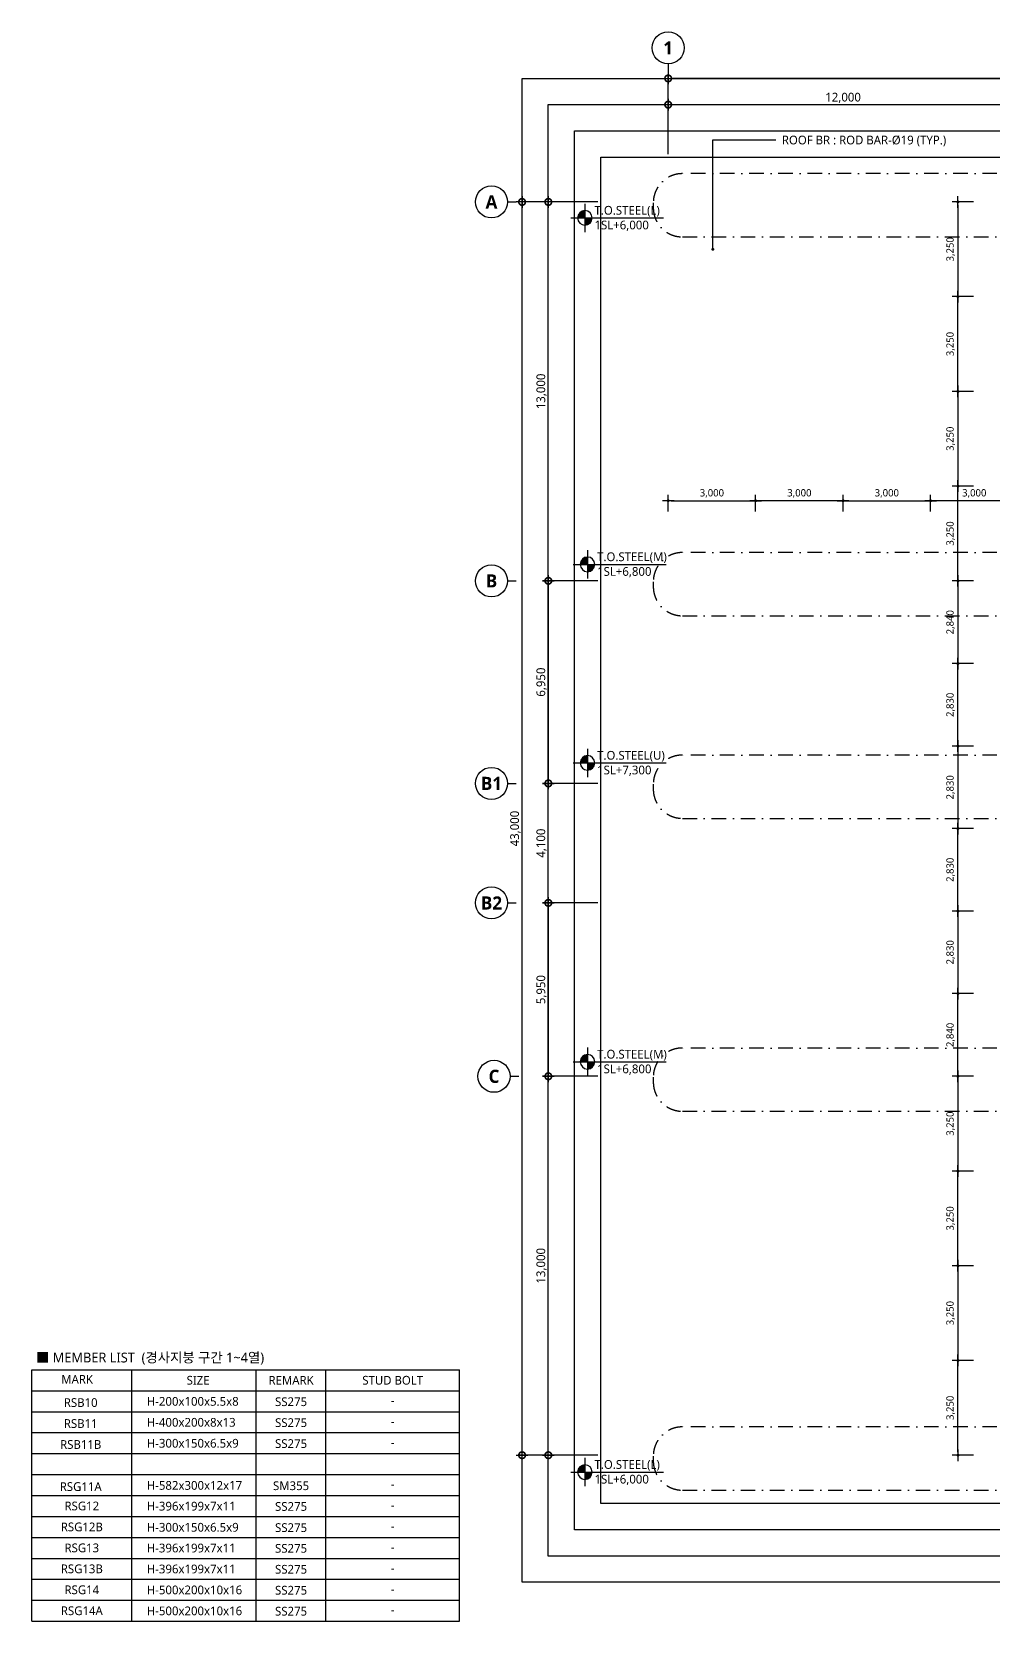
# Model space of a CAD drawing. Header units: millimetres. Extents: x 5446 to 585647, y 2414 to 57106.
# Drawn here: x 425650 to 458594, y 2566 to 57100 of the extents above; entities that cross this region are included whole.
import ezdxf
from ezdxf.enums import TextEntityAlignment as Align

# ---------------------------------------------------------------- set-up
doc = ezdxf.new("R2010")
doc.units = ezdxf.units.MM
doc.header["$LTSCALE"] = 100
doc.linetypes.add('DASHDOT-GAUN', pattern=[10, 5, -2.5, 0, -2.5])
doc.layers.get('DEFPOINTS').update_dxf_attribs({"color": 137})
for name, color, linetype in [('7', 7, 'Continuous'), ('DIM', 7, 'Continuous'), ('DIM-INT', 7, 'Continuous'), ('SYM', 6, 'Continuous'), ('SYM-BUB', 3, 'Continuous'), ('SYM-LEVEL', 7, 'Continuous'), ('TEX', 3, 'Continuous'), ('TEXT', 3, 'Continuous')]:
    doc.layers.add(name, color=color, linetype=linetype)
doc.layers.add('TEMP', color=171, linetype='Continuous', plot=False)
doc.styles.add('$0$스타일1', font='malgun.ttf')
doc.styles.add('XR-sec$0$스타일1', font='malgun.ttf')
doc.styles.add('맑은고딕L', font='malgun.ttf')
doc.styles.add('스타일1', font='malgun.ttf')
doc.styles.add('스타일2', font='malgunbd.ttf')
doc.dimstyles.new('CJA', dxfattribs={"dimscale": 300, "dimtxt": 2.7, "dimasz": 1, "dimexe": 2, "dimexo": 3, "dimgap": 1, "dimtad": 1, "dimdec": 0, "dimzin": 1, "dimdsep": 46, "dimlunit": 6, "dimtxsty": '$0$스타일1', "dimblk": 'CJDOT', "dimcen": 0.09, "dimdle": 1, "dimclrd": 256, "dimclre": 256, "dimclrt": 3, "dimadec": 0, "dimazin": 0, "dimtfac": 1, "dimtdec": 0, "dimtix": 1, "dimtmove": 2, "dimatfit": 3, "dimldrblk": 'CJDOT', "dimfxl": 1, "dimtolj": 1, "dimtzin": 1, "dimarcsym": 0})
doc.dimstyles.new('GAUN-100', dxfattribs={"dimscale": 100, "dimtxt": 3, "dimasz": 1, "dimexe": 1, "dimexo": 1, "dimgap": 0.5, "dimtad": 1, "dimdec": 0, "dimzin": 1, "dimdsep": 46, "dimlunit": 6, "dimtxsty": '스타일1', "dimblk": 'GAUN-DOT', "dimcen": -2, "dimdle": 2, "dimclrd": 256, "dimclre": 256, "dimclrt": 3, "dimadec": 0, "dimazin": 0, "dimtfac": 1, "dimtdec": 0, "dimtix": 1, "dimtmove": 2, "dimatfit": 3, "dimldrblk": 'DOTSMALL', "dimfxl": 1, "dimtolj": 1, "dimtzin": 1, "dimarcsym": 0})

# ---------------------------------------------------------------- blocks, each defined once
blk = doc.blocks.new('GAUN-DOT')
at = {"linetype": 'ByBlock'}
for p, q in [((2, 0), (-2, 0)), ((0, -2), (0, 2))]:
    blk.add_line(p, q, dxfattribs=at)
at = {"const_width": 2.25}
blk.add_lwpolyline([(0, 0.28125, 1), (0, -0.28125, 1)], format="xyb", close=True, dxfattribs=at)
blk = doc.blocks.new('*D227')
at = {"layer": 'DEFPOINTS', "color": 0, "transparency": 16777216}
for p in [(459479, 54600), (447479, 52800), (459479, 52800)]:
    blk.add_point(p, dxfattribs=at)
at = {"layer": 'DIM', "lineweight": -2, "transparency": 16777216}
for p, q in [((447479, 52900), (447479, 54700)), ((447579, 54600), (459379, 54600)), ((459479, 52900), (459479, 54700))]:
    blk.add_line(p, q, dxfattribs=at)
at = {"layer": 'DIM', "lineweight": -2, "transparency": 16777216, "xscale": 100, "yscale": 100, "zscale": 100, "rotation": 180}
blk.add_blockref('GAUN-DOT', (447479, 54600), dxfattribs=at)
at = {"layer": 'DIM', "lineweight": -2, "transparency": 16777216, "xscale": 100, "yscale": 100, "zscale": 100}
blk.add_blockref('GAUN-DOT', (459479, 54600), dxfattribs=at)
at = {"layer": 'DIM', "color": 3, "transparency": 16777216, "insert": (453479, 54831), "char_height": 300, "attachment_point": 5, "style": '스타일1'}
blk.add_mtext('\\A1;12,000', dxfattribs=at)
blk = doc.blocks.new('_DotSmall')
at = {"color": 0, "linetype": 'ByBlock', "const_width": 0.5}
blk.add_lwpolyline([(-0.0625, 0, 1), (0.0625, 0, 1)], format="xyb", close=True, dxfattribs=at)
blk = doc.blocks.new('NEW_BUB')
at = {"layer": 'SYM-BUB', "color": 6}
blk.add_line((0, 3), (0, 0), dxfattribs=at)
blk.add_circle((0, 8.5), 5.5, dxfattribs=at)
at = {"layer": 'SYM-BUB', "color": 3, "style": '스타일2'}
blk.add_attdef('X', text='', height=4.5, dxfattribs=at).set_placement((0, 8.5), align=Align.MIDDLE)
blk = doc.blocks.new('*D228')
at = {"layer": 'DEFPOINTS', "color": 0, "transparency": 16777216}
for p in [(447479, 55500), (447479, 52800), (483479, 52800)]:
    blk.add_point(p, dxfattribs=at)
at = {"layer": 'DIM', "lineweight": -2, "transparency": 16777216}
for p, q in [((447479, 52900), (447479, 55600)), ((483379, 55500), (447579, 55500)), ((483479, 52900), (483479, 55600))]:
    blk.add_line(p, q, dxfattribs=at)
at = {"layer": 'DIM', "lineweight": -2, "transparency": 16777216, "xscale": 100, "yscale": 100, "zscale": 100, "rotation": 180}
blk.add_blockref('GAUN-DOT', (447479, 55500), dxfattribs=at)
at = {"layer": 'DIM', "lineweight": -2, "transparency": 16777216, "xscale": 100, "yscale": 100, "zscale": 100}
blk.add_blockref('GAUN-DOT', (483479, 55500), dxfattribs=at)
at = {"layer": 'DIM', "color": 3, "transparency": 16777216, "insert": (461979, 55780), "char_height": 300, "attachment_point": 5, "style": '스타일1'}
blk.add_mtext('\\A1;36,000', dxfattribs=at)
blk = doc.blocks.new('*D229')
at = {"layer": 'DEFPOINTS', "color": 0, "transparency": 16777216}
for p in [(443368, 21262), (445168, 21262), (445168, 8262)]:
    blk.add_point(p, dxfattribs=at)
at = {"layer": 'DIM', "lineweight": -2, "transparency": 16777216}
for p, q in [((445068, 21262), (443268, 21262)), ((443368, 8362), (443368, 21162)), ((445068, 8262), (443268, 8262))]:
    blk.add_line(p, q, dxfattribs=at)
at = {"layer": 'DIM', "lineweight": -2, "transparency": 16777216, "xscale": 100, "yscale": 100, "zscale": 100}
for p, rotation in [((443368, 21262), 90), ((443368, 8262), 270)]:
    blk.add_blockref('GAUN-DOT', p, dxfattribs=dict(at, rotation=rotation))
at = {"layer": 'DIM', "color": 3, "transparency": 16777216, "insert": (443137, 14762), "char_height": 300, "attachment_point": 5, "rotation": 90, "style": '스타일1'}
blk.add_mtext('\\A1;13,000', dxfattribs=at)
blk = doc.blocks.new('*D230')
at = {"layer": 'DEFPOINTS', "color": 0, "transparency": 16777216}
for p in [(442468, 51262), (445168, 51262), (445168, 8262)]:
    blk.add_point(p, dxfattribs=at)
at = {"layer": 'DIM', "lineweight": -2, "transparency": 16777216}
for p, q in [((445068, 51262), (442368, 51262)), ((442468, 8362), (442468, 51162)), ((445068, 8262), (442368, 8262))]:
    blk.add_line(p, q, dxfattribs=at)
at = {"layer": 'DIM', "lineweight": -2, "transparency": 16777216, "xscale": 100, "yscale": 100, "zscale": 100}
for p, rotation in [((442468, 51262), 90), ((442468, 8262), 270)]:
    blk.add_blockref('GAUN-DOT', p, dxfattribs=dict(at, rotation=rotation))
at = {"layer": 'DIM', "color": 3, "transparency": 16777216, "insert": (442238, 29762), "char_height": 300, "attachment_point": 5, "rotation": 90, "style": '스타일1'}
blk.add_mtext('\\A1;43,000', dxfattribs=at)
blk = doc.blocks.new('*D231')
at = {"layer": 'DEFPOINTS', "color": 0, "transparency": 16777216}
for p in [(443368, 51262), (445168, 51262), (445168, 38262)]:
    blk.add_point(p, dxfattribs=at)
at = {"layer": 'DIM', "lineweight": -2, "transparency": 16777216}
for p, q in [((445068, 51262), (443268, 51262)), ((443368, 38362), (443368, 51162)), ((445068, 38262), (443268, 38262))]:
    blk.add_line(p, q, dxfattribs=at)
at = {"layer": 'DIM', "lineweight": -2, "transparency": 16777216, "xscale": 100, "yscale": 100, "zscale": 100}
for p, rotation in [((443368, 51262), 90), ((443368, 38262), 270)]:
    blk.add_blockref('GAUN-DOT', p, dxfattribs=dict(at, rotation=rotation))
at = {"layer": 'DIM', "color": 3, "transparency": 16777216, "insert": (443137, 44762), "char_height": 300, "attachment_point": 5, "rotation": 90, "style": '스타일1'}
blk.add_mtext('\\A1;13,000', dxfattribs=at)
blk = doc.blocks.new('CJDOT')
blk.add_line((-2, 0), (2, 0))
at = {"const_width": 0.5}
blk.add_lwpolyline([(-0.25, 0, 1), (0.25, 0, 1)], format="xyb", close=True, dxfattribs=at)
blk = doc.blocks.new('*D237')
at = {"layer": 'DEFPOINTS', "color": 0, "transparency": 16777216}
for p in [(458258, 51262), (457419, 48012), (458258, 48012)]:
    blk.add_point(p, dxfattribs=at)
at = {"layer": 'DIM-INT', "lineweight": -2, "transparency": 16777216}
for p, q in [((457958, 51262), (457219, 51262)), ((457419, 51162), (457419, 48112)), ((457958, 48012), (457219, 48012))]:
    blk.add_line(p, q, dxfattribs=at)
at = {"layer": 'DIM-INT', "lineweight": -2, "transparency": 16777216, "xscale": 100, "yscale": 100, "zscale": 100}
for p, rotation in [((457419, 51262), 90), ((457419, 48012), 270)]:
    blk.add_blockref('CJDOT', p, dxfattribs=dict(at, rotation=rotation))
at = {"layer": 'DIM-INT', "color": 3, "transparency": 16777216, "insert": (457169, 49637), "char_height": 250, "attachment_point": 5, "rotation": 90, "style": '$0$스타일1'}
blk.add_mtext('\\A1;3,250', dxfattribs=at)
blk = doc.blocks.new('*D238')
at = {"layer": 'DEFPOINTS', "color": 0, "transparency": 16777216}
for p in [(457419, 48012), (458258, 48012), (458258, 44762)]:
    blk.add_point(p, dxfattribs=at)
at = {"layer": 'DIM-INT', "lineweight": -2, "transparency": 16777216}
for p, q in [((457958, 48012), (457219, 48012)), ((457419, 44862), (457419, 47912)), ((457958, 44762), (457219, 44762))]:
    blk.add_line(p, q, dxfattribs=at)
at = {"layer": 'DIM-INT', "lineweight": -2, "transparency": 16777216, "xscale": 100, "yscale": 100, "zscale": 100}
for p, rotation in [((457419, 48012), 90), ((457419, 44762), 270)]:
    blk.add_blockref('CJDOT', p, dxfattribs=dict(at, rotation=rotation))
at = {"layer": 'DIM-INT', "color": 3, "transparency": 16777216, "insert": (457169, 46387), "char_height": 250, "attachment_point": 5, "rotation": 90, "style": '$0$스타일1'}
blk.add_mtext('\\A1;3,250', dxfattribs=at)
blk = doc.blocks.new('*D240')
at = {"layer": 'DEFPOINTS', "color": 0, "transparency": 16777216}
for p in [(457419, 41512), (458258, 41512), (458258, 38262)]:
    blk.add_point(p, dxfattribs=at)
at = {"layer": 'DIM-INT', "lineweight": -2, "transparency": 16777216}
for p, q in [((457958, 41512), (457219, 41512)), ((457419, 38362), (457419, 41412)), ((457958, 38262), (457219, 38262))]:
    blk.add_line(p, q, dxfattribs=at)
at = {"layer": 'DIM-INT', "lineweight": -2, "transparency": 16777216, "xscale": 100, "yscale": 100, "zscale": 100}
for p, rotation in [((457419, 41512), 90), ((457419, 38262), 270)]:
    blk.add_blockref('CJDOT', p, dxfattribs=dict(at, rotation=rotation))
at = {"layer": 'DIM-INT', "color": 3, "transparency": 16777216, "insert": (457169, 39887), "char_height": 250, "attachment_point": 5, "rotation": 90, "style": '$0$스타일1'}
blk.add_mtext('\\A1;3,250', dxfattribs=at)
blk = doc.blocks.new('*D239')
at = {"layer": 'DEFPOINTS', "color": 0, "transparency": 16777216}
for p in [(458258, 44762), (457419, 41512), (458258, 41512)]:
    blk.add_point(p, dxfattribs=at)
at = {"layer": 'DIM-INT', "lineweight": -2, "transparency": 16777216}
for p, q in [((457958, 44762), (457219, 44762)), ((457419, 44662), (457419, 41612)), ((457958, 41512), (457219, 41512))]:
    blk.add_line(p, q, dxfattribs=at)
at = {"layer": 'DIM-INT', "lineweight": -2, "transparency": 16777216, "xscale": 100, "yscale": 100, "zscale": 100}
for p, rotation in [((457419, 44762), 90), ((457419, 41512), 270)]:
    blk.add_blockref('CJDOT', p, dxfattribs=dict(at, rotation=rotation))
at = {"layer": 'DIM-INT', "color": 3, "transparency": 16777216, "insert": (457169, 43137), "char_height": 250, "attachment_point": 5, "rotation": 90, "style": '$0$스타일1'}
blk.add_mtext('\\A1;3,250', dxfattribs=at)
blk = doc.blocks.new('*D241')
at = {"layer": 'DEFPOINTS', "color": 0, "transparency": 16777216}
for p in [(458258, 38262), (457419, 35422), (458258, 35422)]:
    blk.add_point(p, dxfattribs=at)
at = {"layer": 'DIM-INT', "lineweight": -2, "transparency": 16777216}
for p, q in [((457958, 38262), (457219, 38262)), ((457419, 38162), (457419, 35522)), ((457958, 35422), (457219, 35422))]:
    blk.add_line(p, q, dxfattribs=at)
at = {"layer": 'DIM-INT', "lineweight": -2, "transparency": 16777216, "xscale": 100, "yscale": 100, "zscale": 100}
for p, rotation in [((457419, 38262), 90), ((457419, 35422), 270)]:
    blk.add_blockref('CJDOT', p, dxfattribs=dict(at, rotation=rotation))
at = {"layer": 'DIM-INT', "color": 3, "transparency": 16777216, "insert": (457169, 36842), "char_height": 250, "attachment_point": 5, "rotation": 90, "style": '$0$스타일1'}
blk.add_mtext('\\A1;2,840', dxfattribs=at)
blk = doc.blocks.new('*D242')
at = {"layer": 'DEFPOINTS', "color": 0, "transparency": 16777216}
for p in [(457419, 35422), (458258, 35422), (458258, 32592)]:
    blk.add_point(p, dxfattribs=at)
at = {"layer": 'DIM-INT', "lineweight": -2, "transparency": 16777216}
for p, q in [((457958, 35422), (457219, 35422)), ((457419, 32692), (457419, 35322)), ((457958, 32592), (457219, 32592))]:
    blk.add_line(p, q, dxfattribs=at)
at = {"layer": 'DIM-INT', "lineweight": -2, "transparency": 16777216, "xscale": 100, "yscale": 100, "zscale": 100}
for p, rotation in [((457419, 35422), 90), ((457419, 32592), 270)]:
    blk.add_blockref('CJDOT', p, dxfattribs=dict(at, rotation=rotation))
at = {"layer": 'DIM-INT', "color": 3, "transparency": 16777216, "insert": (457169, 34007), "char_height": 250, "attachment_point": 5, "rotation": 90, "style": '$0$스타일1'}
blk.add_mtext('\\A1;2,830', dxfattribs=at)
blk = doc.blocks.new('*D243')
at = {"layer": 'DEFPOINTS', "color": 0, "transparency": 16777216}
for p in [(458258, 32592), (457419, 29762), (458258, 29762)]:
    blk.add_point(p, dxfattribs=at)
at = {"layer": 'DIM-INT', "lineweight": -2, "transparency": 16777216}
for p, q in [((457958, 32592), (457219, 32592)), ((457419, 32492), (457419, 29862)), ((457958, 29762), (457219, 29762))]:
    blk.add_line(p, q, dxfattribs=at)
at = {"layer": 'DIM-INT', "lineweight": -2, "transparency": 16777216, "xscale": 100, "yscale": 100, "zscale": 100}
for p, rotation in [((457419, 32592), 90), ((457419, 29762), 270)]:
    blk.add_blockref('CJDOT', p, dxfattribs=dict(at, rotation=rotation))
at = {"layer": 'DIM-INT', "color": 3, "transparency": 16777216, "insert": (457169, 31177), "char_height": 250, "attachment_point": 5, "rotation": 90, "style": '$0$스타일1'}
blk.add_mtext('\\A1;2,830', dxfattribs=at)
blk = doc.blocks.new('*D244')
at = {"layer": 'DEFPOINTS', "color": 0, "transparency": 16777216}
for p in [(457419, 29762), (458258, 29762), (458258, 26932)]:
    blk.add_point(p, dxfattribs=at)
at = {"layer": 'DIM-INT', "lineweight": -2, "transparency": 16777216}
for p, q in [((457958, 29762), (457219, 29762)), ((457419, 27032), (457419, 29662)), ((457958, 26932), (457219, 26932))]:
    blk.add_line(p, q, dxfattribs=at)
at = {"layer": 'DIM-INT', "lineweight": -2, "transparency": 16777216, "xscale": 100, "yscale": 100, "zscale": 100}
for p, rotation in [((457419, 29762), 90), ((457419, 26932), 270)]:
    blk.add_blockref('CJDOT', p, dxfattribs=dict(at, rotation=rotation))
at = {"layer": 'DIM-INT', "color": 3, "transparency": 16777216, "insert": (457169, 28347), "char_height": 250, "attachment_point": 5, "rotation": 90, "style": '$0$스타일1'}
blk.add_mtext('\\A1;2,830', dxfattribs=at)
blk = doc.blocks.new('*D245')
at = {"layer": 'DEFPOINTS', "color": 0, "transparency": 16777216}
for p in [(458258, 26932), (457419, 24102), (458258, 24102)]:
    blk.add_point(p, dxfattribs=at)
at = {"layer": 'DIM-INT', "lineweight": -2, "transparency": 16777216}
for p, q in [((457958, 26932), (457219, 26932)), ((457419, 26832), (457419, 24202)), ((457958, 24102), (457219, 24102))]:
    blk.add_line(p, q, dxfattribs=at)
at = {"layer": 'DIM-INT', "lineweight": -2, "transparency": 16777216, "xscale": 100, "yscale": 100, "zscale": 100}
for p, rotation in [((457419, 26932), 90), ((457419, 24102), 270)]:
    blk.add_blockref('CJDOT', p, dxfattribs=dict(at, rotation=rotation))
at = {"layer": 'DIM-INT', "color": 3, "transparency": 16777216, "insert": (457169, 25517), "char_height": 250, "attachment_point": 5, "rotation": 90, "style": '$0$스타일1'}
blk.add_mtext('\\A1;2,830', dxfattribs=at)
blk = doc.blocks.new('*D246')
at = {"layer": 'DEFPOINTS', "color": 0, "transparency": 16777216}
for p in [(457419, 24102), (458258, 24102), (458258, 21262)]:
    blk.add_point(p, dxfattribs=at)
at = {"layer": 'DIM-INT', "lineweight": -2, "transparency": 16777216}
for p, q in [((457958, 24102), (457219, 24102)), ((457419, 21362), (457419, 24002)), ((457958, 21262), (457219, 21262))]:
    blk.add_line(p, q, dxfattribs=at)
at = {"layer": 'DIM-INT', "lineweight": -2, "transparency": 16777216, "xscale": 100, "yscale": 100, "zscale": 100}
for p, rotation in [((457419, 24102), 90), ((457419, 21262), 270)]:
    blk.add_blockref('CJDOT', p, dxfattribs=dict(at, rotation=rotation))
at = {"layer": 'DIM-INT', "color": 3, "transparency": 16777216, "insert": (457169, 22682), "char_height": 250, "attachment_point": 5, "rotation": 90, "style": '$0$스타일1'}
blk.add_mtext('\\A1;2,840', dxfattribs=at)
blk = doc.blocks.new('*D250')
at = {"layer": 'DEFPOINTS', "color": 0, "transparency": 16777216}
for p in [(457419, 11512), (458258, 11512), (458258, 8262)]:
    blk.add_point(p, dxfattribs=at)
at = {"layer": 'DIM-INT', "lineweight": -2, "transparency": 16777216}
for p, q in [((457958, 11512), (457219, 11512)), ((457419, 8362), (457419, 11412)), ((457958, 8262), (457219, 8262))]:
    blk.add_line(p, q, dxfattribs=at)
at = {"layer": 'DIM-INT', "lineweight": -2, "transparency": 16777216, "xscale": 100, "yscale": 100, "zscale": 100}
for p, rotation in [((457419, 11512), 90), ((457419, 8262), 270)]:
    blk.add_blockref('CJDOT', p, dxfattribs=dict(at, rotation=rotation))
at = {"layer": 'DIM-INT', "color": 3, "transparency": 16777216, "insert": (457169, 9887), "char_height": 250, "attachment_point": 5, "rotation": 90, "style": '$0$스타일1'}
blk.add_mtext('\\A1;3,250', dxfattribs=at)
blk = doc.blocks.new('*D247')
at = {"layer": 'DEFPOINTS', "color": 0, "transparency": 16777216}
for p in [(458258, 14762), (457419, 11512), (458258, 11512)]:
    blk.add_point(p, dxfattribs=at)
at = {"layer": 'DIM-INT', "lineweight": -2, "transparency": 16777216}
for p, q in [((457958, 14762), (457219, 14762)), ((457419, 14662), (457419, 11612)), ((457958, 11512), (457219, 11512))]:
    blk.add_line(p, q, dxfattribs=at)
at = {"layer": 'DIM-INT', "lineweight": -2, "transparency": 16777216, "xscale": 100, "yscale": 100, "zscale": 100}
for p, rotation in [((457419, 14762), 90), ((457419, 11512), 270)]:
    blk.add_blockref('CJDOT', p, dxfattribs=dict(at, rotation=rotation))
at = {"layer": 'DIM-INT', "color": 3, "transparency": 16777216, "insert": (457169, 13137), "char_height": 250, "attachment_point": 5, "rotation": 90, "style": '$0$스타일1'}
blk.add_mtext('\\A1;3,250', dxfattribs=at)
blk = doc.blocks.new('*D248')
at = {"layer": 'DEFPOINTS', "color": 0, "transparency": 16777216}
for p in [(458258, 21262), (457419, 18012), (458258, 18012)]:
    blk.add_point(p, dxfattribs=at)
at = {"layer": 'DIM-INT', "lineweight": -2, "transparency": 16777216}
for p, q in [((457958, 21262), (457219, 21262)), ((457419, 21162), (457419, 18112)), ((457958, 18012), (457219, 18012))]:
    blk.add_line(p, q, dxfattribs=at)
at = {"layer": 'DIM-INT', "lineweight": -2, "transparency": 16777216, "xscale": 100, "yscale": 100, "zscale": 100}
for p, rotation in [((457419, 21262), 90), ((457419, 18012), 270)]:
    blk.add_blockref('CJDOT', p, dxfattribs=dict(at, rotation=rotation))
at = {"layer": 'DIM-INT', "color": 3, "transparency": 16777216, "insert": (457169, 19637), "char_height": 250, "attachment_point": 5, "rotation": 90, "style": '$0$스타일1'}
blk.add_mtext('\\A1;3,250', dxfattribs=at)
blk = doc.blocks.new('*D249')
at = {"layer": 'DEFPOINTS', "color": 0, "transparency": 16777216}
for p in [(457419, 18012), (458258, 18012), (458258, 14762)]:
    blk.add_point(p, dxfattribs=at)
at = {"layer": 'DIM-INT', "lineweight": -2, "transparency": 16777216}
for p, q in [((457958, 18012), (457219, 18012)), ((457419, 14862), (457419, 17912)), ((457958, 14762), (457219, 14762))]:
    blk.add_line(p, q, dxfattribs=at)
at = {"layer": 'DIM-INT', "lineweight": -2, "transparency": 16777216, "xscale": 100, "yscale": 100, "zscale": 100}
for p, rotation in [((457419, 18012), 90), ((457419, 14762), 270)]:
    blk.add_blockref('CJDOT', p, dxfattribs=dict(at, rotation=rotation))
at = {"layer": 'DIM-INT', "color": 3, "transparency": 16777216, "insert": (457169, 16387), "char_height": 250, "attachment_point": 5, "rotation": 90, "style": '$0$스타일1'}
blk.add_mtext('\\A1;3,250', dxfattribs=at)
blk = doc.blocks.new('XR-sec$0$LEVEL1')
at = {"layer": 'SYM-LEVEL'}
h = blk.add_hatch(color=6, dxfattribs=at)
edge = h.paths.add_edge_path()
edge.add_ellipse((4.87, 0), major_axis=(1.77, 1.77), ratio=1, start_angle=405, end_angle=495)
edge.add_line((2.37, 0), (4.87, 0))
edge.add_line((4.87, 0), (4.87, 2.5))
edge = h.paths.add_edge_path()
edge.add_ellipse((4.87, 0), major_axis=(1.77, 1.77), ratio=1, start_angle=225, end_angle=315)
edge.add_line((7.37, 0), (4.87, 0))
edge.add_line((4.87, 0), (4.87, -2.5))
at = {"layer": 'SYM-LEVEL', "color": 6}
for p, q in [((0, 0), (9.74, 0)), ((4.87, 4.87), (4.87, -4.87)), ((9.07, 0), (31.8, 0))]:
    blk.add_line(p, q, dxfattribs=at)
blk.add_ellipse((4.87, 0), major_axis=(1.77, 1.77), ratio=1, start_param=5.497787, end_param=11.780972, dxfattribs=at)
at = {"layer": 'SYM-LEVEL', "color": 3, "style": 'XR-sec$0$스타일1'}
for tag, p in [('1층-바닥마감', (8.16, 1.11)), ('EL-+100', (8.16, -3.93))]:
    blk.add_attdef(tag, p, '', height=3, dxfattribs=at)
blk = doc.blocks.new('*D271')
at = {"layer": 'DEFPOINTS', "color": 0, "transparency": 16777216}
for p in [(450479, 41010), (447479, 40337), (450479, 40337)]:
    blk.add_point(p, dxfattribs=at)
at = {"layer": 'DIM-INT', "lineweight": -2, "transparency": 16777216}
for p, q in [((447479, 40637), (447479, 41210)), ((447579, 41010), (450379, 41010)), ((450479, 40637), (450479, 41210))]:
    blk.add_line(p, q, dxfattribs=at)
at = {"layer": 'DIM-INT', "lineweight": -2, "transparency": 16777216, "xscale": 100, "yscale": 100, "zscale": 100, "rotation": 180}
blk.add_blockref('CJDOT', (447479, 41010), dxfattribs=at)
at = {"layer": 'DIM-INT', "lineweight": -2, "transparency": 16777216, "xscale": 100, "yscale": 100, "zscale": 100}
blk.add_blockref('CJDOT', (450479, 41010), dxfattribs=at)
at = {"layer": 'DIM-INT', "color": 3, "transparency": 16777216, "insert": (448979, 41260), "char_height": 250, "attachment_point": 5, "style": '$0$스타일1'}
blk.add_mtext('\\A1;3,000', dxfattribs=at)
blk = doc.blocks.new('*D272')
at = {"layer": 'DEFPOINTS', "color": 0, "transparency": 16777216}
for p in [(450479, 41010), (450479, 40337), (453479, 40337)]:
    blk.add_point(p, dxfattribs=at)
at = {"layer": 'DIM-INT', "lineweight": -2, "transparency": 16777216}
for p, q in [((450479, 40637), (450479, 41210)), ((453379, 41010), (450579, 41010)), ((453479, 40637), (453479, 41210))]:
    blk.add_line(p, q, dxfattribs=at)
at = {"layer": 'DIM-INT', "lineweight": -2, "transparency": 16777216, "xscale": 100, "yscale": 100, "zscale": 100}
for p, rotation in [((450479, 41010), 179.9999999997632), ((453479, 41010), 359.9999999997632)]:
    blk.add_blockref('CJDOT', p, dxfattribs=dict(at, rotation=rotation))
at = {"layer": 'DIM-INT', "color": 3, "transparency": 16777216, "insert": (451979, 41260), "char_height": 250, "attachment_point": 5, "style": '$0$스타일1'}
blk.add_mtext('\\A1;3,000', dxfattribs=at)
blk = doc.blocks.new('*D273')
at = {"layer": 'DEFPOINTS', "color": 0, "transparency": 16777216}
for p in [(456479, 41010), (456479, 40337), (459479, 40337)]:
    blk.add_point(p, dxfattribs=at)
at = {"layer": 'DIM-INT', "lineweight": -2, "transparency": 16777216}
for p, q in [((456479, 40637), (456479, 41210)), ((459379, 41010), (456579, 41010)), ((459479, 40637), (459479, 41210))]:
    blk.add_line(p, q, dxfattribs=at)
at = {"layer": 'DIM-INT', "lineweight": -2, "transparency": 16777216, "xscale": 100, "yscale": 100, "zscale": 100}
for p, rotation in [((456479, 41010), 179.9999999996554), ((459479, 41010), 359.9999999996554)]:
    blk.add_blockref('CJDOT', p, dxfattribs=dict(at, rotation=rotation))
at = {"layer": 'DIM-INT', "color": 3, "transparency": 16777216, "insert": (457979, 41260), "char_height": 250, "attachment_point": 5, "style": '$0$스타일1'}
blk.add_mtext('\\A1;3,000', dxfattribs=at)
blk = doc.blocks.new('*D274')
at = {"layer": 'DEFPOINTS', "color": 0, "transparency": 16777216}
for p in [(456479, 41010), (453479, 40337), (456479, 40337)]:
    blk.add_point(p, dxfattribs=at)
at = {"layer": 'DIM-INT', "lineweight": -2, "transparency": 16777216}
for p, q in [((453479, 40637), (453479, 41210)), ((453579, 41010), (456379, 41010)), ((456479, 40637), (456479, 41210))]:
    blk.add_line(p, q, dxfattribs=at)
at = {"layer": 'DIM-INT', "lineweight": -2, "transparency": 16777216, "xscale": 100, "yscale": 100, "zscale": 100, "rotation": 180}
blk.add_blockref('CJDOT', (453479, 41010), dxfattribs=at)
at = {"layer": 'DIM-INT', "lineweight": -2, "transparency": 16777216, "xscale": 100, "yscale": 100, "zscale": 100}
blk.add_blockref('CJDOT', (456479, 41010), dxfattribs=at)
at = {"layer": 'DIM-INT', "color": 3, "transparency": 16777216, "insert": (454979, 41260), "char_height": 250, "attachment_point": 5, "style": '$0$스타일1'}
blk.add_mtext('\\A1;3,000', dxfattribs=at)
blk = doc.blocks.new('*D308')
at = {"layer": 'DEFPOINTS', "color": 0, "transparency": 16777216}
for p in [(445168, 38262), (443368, 31312), (445168, 31312)]:
    blk.add_point(p, dxfattribs=at)
at = {"layer": 'DIM', "lineweight": -2, "transparency": 16777216}
for p, q in [((445068, 38262), (443268, 38262)), ((443368, 38162), (443368, 31412)), ((445068, 31312), (443268, 31312))]:
    blk.add_line(p, q, dxfattribs=at)
at = {"layer": 'DIM', "lineweight": -2, "transparency": 16777216, "xscale": 100, "yscale": 100, "zscale": 100}
for p, rotation in [((443368, 38262), 90), ((443368, 31312), 270)]:
    blk.add_blockref('GAUN-DOT', p, dxfattribs=dict(at, rotation=rotation))
at = {"layer": 'DIM', "color": 3, "transparency": 16777216, "insert": (443138, 34787), "char_height": 300, "attachment_point": 5, "rotation": 90, "style": '스타일1'}
blk.add_mtext('\\A1;6,950', dxfattribs=at)
blk = doc.blocks.new('*D309')
at = {"layer": 'DEFPOINTS', "color": 0, "transparency": 16777216}
for p in [(443368, 31312), (445168, 31312), (445168, 27212)]:
    blk.add_point(p, dxfattribs=at)
at = {"layer": 'DIM', "lineweight": -2, "transparency": 16777216}
for p, q in [((445068, 31312), (443268, 31312)), ((443368, 27312), (443368, 31212)), ((445068, 27212), (443268, 27212))]:
    blk.add_line(p, q, dxfattribs=at)
at = {"layer": 'DIM', "lineweight": -2, "transparency": 16777216, "xscale": 100, "yscale": 100, "zscale": 100}
for p, rotation in [((443368, 31312), 90), ((443368, 27212), 270)]:
    blk.add_blockref('GAUN-DOT', p, dxfattribs=dict(at, rotation=rotation))
at = {"layer": 'DIM', "color": 3, "transparency": 16777216, "insert": (443137, 29262), "char_height": 300, "attachment_point": 5, "rotation": 90, "style": '스타일1'}
blk.add_mtext('\\A1;4,100', dxfattribs=at)
blk = doc.blocks.new('*D310')
at = {"layer": 'DEFPOINTS', "color": 0, "transparency": 16777216}
for p in [(445168, 27212), (443368, 21262), (445168, 21262)]:
    blk.add_point(p, dxfattribs=at)
at = {"layer": 'DIM', "lineweight": -2, "transparency": 16777216}
for p, q in [((445068, 27212), (443268, 27212)), ((443368, 27112), (443368, 21362)), ((445068, 21262), (443268, 21262))]:
    blk.add_line(p, q, dxfattribs=at)
at = {"layer": 'DIM', "lineweight": -2, "transparency": 16777216, "xscale": 100, "yscale": 100, "zscale": 100}
for p, rotation in [((443368, 27212), 90), ((443368, 21262), 270)]:
    blk.add_blockref('GAUN-DOT', p, dxfattribs=dict(at, rotation=rotation))
at = {"layer": 'DIM', "color": 3, "transparency": 16777216, "insert": (443138, 24237), "char_height": 300, "attachment_point": 5, "rotation": 90, "style": '스타일1'}
blk.add_mtext('\\A1;5,950', dxfattribs=at)

msp = doc.modelspace()

# ---------------------------------------------------------------- linework, layer by layer
at = {"layer": '7'}
for p, q in [((425650, 11192.2), (440319.5, 11192.2)), ((425650, 2566), (425650, 11192.2)), ((429081.2, 2566), (429081.2, 11192.2)), ((433348.8, 2566), (433348.8, 11192.2)), ((435739.2, 2566), (435739.2, 11192.2)), ((440319.5, 2566), (440319.5, 11192.2)), ((425650, 10473.3), (440319.5, 10473.3)), ((425650, 9754.5), (440319.5, 9754.5)), ((425650, 9035.6), (440319.5, 9035.6)), ((425650, 8316.8), (440319.5, 8316.8)), ((425650, 7597.9), (440319.5, 7597.9)), ((425650, 6879.1), (440319.5, 6879.1)), ((425650, 6160.2), (440319.5, 6160.2)), ((425650, 5441.4), (440319.5, 5441.4)), ((425650, 4722.5), (440319.5, 4722.5)), ((425650, 4003.7), (440319.5, 4003.7)), ((425650, 3284.8), (440319.5, 3284.8)), ((425650, 2566), (440319.5, 2566))]:
    msp.add_line(p, q, dxfattribs=at)
at = {"layer": 'SYM', "color": 4, "linetype": 'DASHDOT-GAUN'}
for points in [[(446968.2, 51232.7), (446968.2, 51062.9, 0.4142136), (447968.2, 50062.9), (486760.1, 50062.9, 0.4142136), (487760.1, 51062.9), (487760.1, 51232.7, 0.4142136), (486760.1, 52232.7), (447968.2, 52232.7, 0.4142136)], [(446968.2, 38232.7), (446968.2, 38062.9, 0.4142136), (447968.2, 37062.9), (486760.1, 37062.9, 0.4142136), (487760.1, 38062.9), (487760.1, 38232.7, 0.4142136), (486760.1, 39232.7), (447968.2, 39232.7, 0.4142136)], [(446968.2, 31282.7), (446968.2, 31112.9, 0.4142136), (447968.2, 30112.9), (486760.1, 30112.9, 0.4142136), (487760.1, 31112.9), (487760.1, 31282.7, 0.4142136), (486760.1, 32282.7), (447968.2, 32282.7, 0.4142136)], [(446968.2, 21232.7), (446968.2, 21062.9, 0.4142136), (447968.2, 20062.9), (486760.1, 20062.9, 0.4142136), (487760.1, 21062.9), (487760.1, 21232.7, 0.4142136), (486760.1, 22232.7), (447968.2, 22232.7, 0.4142136)], [(446968.2, 8232.7), (446968.2, 8062.9, 0.4142136), (447968.2, 7062.9), (486760.1, 7062.9, 0.4142136), (487760.1, 8062.9), (487760.1, 8232.7, 0.4142136), (486760.1, 9232.7), (447968.2, 9232.7, 0.4142136)]]:
    msp.add_lwpolyline(points, format="xyb", close=True, dxfattribs=at)
at = {"layer": 'TEMP'}
for points in [[(442467.8, 55500), (488979.7, 55500), (488979.7, 3900), (442467.8, 3900)], [(443367.8, 54600), (488079.7, 54600), (488079.7, 4800), (443367.8, 4800)], [(444267.8, 53700), (487179.7, 53700), (487179.7, 5700), (444267.8, 5700)], [(445167.8, 52800), (486279.7, 52800), (486279.7, 6600), (445167.8, 6600)], [(445167.8, 52800), (486279.7, 52800), (486279.7, 6600), (445167.8, 6600)]]:
    msp.add_lwpolyline(points, close=True, dxfattribs=at)
at = {"layer": 'TEX', "color": 6}
msp.add_lwpolyline([(449011.2, 49637.2), (449011.2, 53395.5), (451170.8, 53395.5)], dxfattribs=at)
at = {"layer": 'TEX', "color": 6, "const_width": 50}
msp.add_lwpolyline([(449011.2, 49612.2, 1), (449011.2, 49662.2, 1)], format="xyb", close=True, dxfattribs=at)
msp.add_lwpolyline([(449011.2, 49612.2, 1), (449011.2, 49662.2, 1)], format="xyb", close=True, dxfattribs=at)

# ---------------------------------------------------------------- block references
at = {"layer": 'SYM-BUB', "xscale": 100, "yscale": 100, "zscale": 100}
msp.add_blockref('NEW_BUB', (447479.3, 55700), dxfattribs=at).add_auto_attribs({'X': '1'})
at = {"layer": 'SYM-BUB'}
ref = msp.add_blockref('NEW_BUB', (442267.8, 51262.2), dxfattribs=dict(at, xscale=100, yscale=100, zscale=100, rotation=90))
ref.add_attrib('X', 'A', dxfattribs={"color": 3, "height": 450, "style": '스타일2'}).set_placement((441417.8, 51262.2), align=Align.MIDDLE)
ref = msp.add_blockref('NEW_BUB', (442267.8, 38259.1), dxfattribs=dict(at, xscale=100, yscale=100, zscale=100, rotation=90))
ref.add_attrib('X', 'B', dxfattribs={"color": 3, "height": 450, "style": '스타일2'}).set_placement((441417.8, 38259.1), align=Align.MIDDLE)
ref = msp.add_blockref('NEW_BUB', (442267.8, 31312.2), dxfattribs=dict(at, xscale=100, yscale=100, zscale=100, rotation=90))
ref.add_attrib('X', 'B1', dxfattribs={"color": 3, "height": 450, "style": '스타일2'}).set_placement((441417.8, 31312.2), align=Align.MIDDLE)
ref = msp.add_blockref('NEW_BUB', (442267.8, 27212.2), dxfattribs=dict(at, xscale=100, yscale=100, zscale=100, rotation=90))
ref.add_attrib('X', 'B2', dxfattribs={"color": 3, "height": 450, "style": '스타일2'}).set_placement((441417.8, 27212.2), align=Align.MIDDLE)
ref = msp.add_blockref('NEW_BUB', (442354.6, 21262.2), dxfattribs=dict(at, xscale=100, yscale=100, zscale=100, rotation=90))
ref.add_attrib('X', 'C', dxfattribs={"color": 3, "height": 450, "style": '스타일2'}).set_placement((441504.6, 21262.2), align=Align.MIDDLE)
at = {"layer": 'SYM-LEVEL', "xscale": 100, "yscale": 100, "zscale": 100}
for p, values in [((444135.6, 50713.6), {'EL-+100': '1SL+6,000', '1층-바닥마감': 'T.O.STEEL(L)'}), ((444224.6, 38826.7), {'EL-+100': '1SL+6,800', '1층-바닥마감': 'T.O.STEEL(M)'}), ((444224.6, 32014.5), {'EL-+100': '1SL+7,300', '1층-바닥마감': 'T.O.STEEL(U)'}), ((444224.6, 21759.3), {'EL-+100': '1SL+6,800', '1층-바닥마감': 'T.O.STEEL(M)'}), ((444135.6, 7682.8), {'EL-+100': '1SL+6,000', '1층-바닥마감': 'T.O.STEEL(L)'})]:
    msp.add_blockref('XR-sec$0$LEVEL1', p, dxfattribs=at).add_auto_attribs(values)

# ---------------------------------------------------------------- texts
at = {"layer": 'TEX'}
for s, height, style, p in [('ROOF BR : ROD BAR-Ø19 (TYP.)', 300, '맑은고딕L', (451378.8, 53386.4, -786309.8)), ('■ MEMBER LIST  (경사지붕 구간 1~4열)', 336.96, '스타일1', (425792.7, 11612.7))]:
    msp.add_text(s, height=height, dxfattribs=dict(at, style=style)).set_placement(p, align=Align.MIDDLE_LEFT)
at = {"layer": 'TEXT', "style": '스타일1'}
for s, p in [('MARK', (426659.9, 10715.2)), ('H-200x100x5.5x8', (429595.1, 9959, 0)), ('H-400x200x8x13', (429595.1, 9240.1, 0)), ('H-300x150x6.5x9', (429595.1, 8521.3, 0)), ('H-582x300x12x17', (429595.1, 7075.9, 0)), ('H-396x199x7x11', (429595.1, 6364.7, 0)), ('H-300x150x6.5x9', (429595.1, 5638.2, 0)), ('H-396x199x7x11', (429595.1, 4927, 0)), ('H-396x199x7x11', (429595.1, 4208.2, 0)), ('H-500x200x10x16', (429595.1, 3489.3, 0)), ('H-500x200x10x16', (429595.1, 2770.5, 0))]:
    msp.add_text(s, height=300, dxfattribs=at).set_placement(p)
for s, p in [('SIZE', (431354.5, 10832.7)), ('REMARK', (434544, 10832.7)), ('STUD BOLT', (438029.3, 10832.7)), ('RSB10', (427327.6, 10067.6, 0)), ('SS275', (434544, 10098, 0)), ('-', (438029.3, 10143.1, 0)), ('RSB11', (427327.6, 9348.8, 0)), ('SS275', (434544, 9379.2, 0)), ('-', (438029.3, 9424.2, 0)), ('RSB11B', (427327.6, 8629.9, 0)), ('SS275', (434544, 8660.3, 0)), ('-', (438029.3, 8705.4, 0)), ('RSG11A', (427327.6, 7184.5, 0)), ('SM355', (434544, 7214.9, 0)), ('-', (438029.3, 7267.7, 0)), ('RSG12', (427365.6, 6519.7, 0)), ('SS275', (434544, 6503.8, 0)), ('-', (438029.3, 6548.8, 0)), ('RSG12B', (427365.6, 5800.8, 0)), ('SS275', (434544, 5777.2, 0)), ('-', (438029.3, 5830, 0)), ('RSG13', (427365.6, 5082, 0)), ('SS275', (434544, 5066.1, 0)), ('-', (438029.3, 5111.1, 0)), ('RSG13B', (427365.6, 4363.1, 0)), ('SS275', (434544, 4347.2, 0)), ('-', (438029.3, 4392.3, 0)), ('RSG14', (427365.6, 3644.3, 0)), ('SS275', (434544, 3628.4, 0)), ('-', (438029.3, 3673.4, 0)), ('RSG14A', (427365.6, 2925.4, 0)), ('SS275', (434544, 2909.5, 0)), ('-', (438029.3, 2954.6, 0))]:
    msp.add_text(s, height=300, dxfattribs=at).set_placement(p, align=Align.MIDDLE_CENTER)

# ---------------------------------------------------------------- dimensions: what is measured, and where the dimension line sits
at = {"layer": 'DIM'}
dim = msp.add_linear_dim(base=(447479.3, 55500), p1=(483479.3, 52800), p2=(447479.3, 52800), dimstyle='GAUN-100', dxfattribs=at)
dim.commit()
dim.dimension.update_dxf_attribs({"geometry": '*D228', "text_midpoint": (461979.3, 55780.2), "dimtype": 160})
dim = msp.add_linear_dim(base=(459479.3, 54600), p1=(447479.3, 52800), p2=(459479.3, 52800), angle=180, dimstyle='GAUN-100', override={"dimlfac": 1}, dxfattribs=at)
dim.commit()
dim.dimension.update_dxf_attribs({"geometry": '*D227', "text_midpoint": (453479.3, 54831)})
for base, p1, p2, angle, picture, middle in [((442467.8, 51262.2), (445167.8, 8262.2), (445167.8, 51262.2), 270, '*D230', (442237.6, 29762.2)), ((443367.8, 51262.2), (445167.8, 38262.2), (445167.8, 51262.2), 270, '*D231', (443136.8, 44762.2)), ((443367.8, 31312.2), (445167.8, 38262.2), (445167.8, 31312.2), 90, '*D308', (443137.6, 34787.2)), ((443367.8, 31312.2), (445167.8, 27212.2), (445167.8, 31312.2), 270, '*D309', (443136.8, 29262.2)), ((443367.8, 21262.2), (445167.8, 27212.2), (445167.8, 21262.2), 90, '*D310', (443137.6, 24237.2)), ((443367.8, 21262.2), (445167.8, 8262.2), (445167.8, 21262.2), 270, '*D229', (443136.8, 14762.2))]:
    dim = msp.add_linear_dim(base=base, p1=p1, p2=p2, angle=angle, dimstyle='GAUN-100', dxfattribs=at)
    dim.commit()
    dim.dimension.update_dxf_attribs({"geometry": picture, "text_midpoint": middle})
at = {"layer": 'DIM-INT'}
for base, p1, p2, angle, picture, middle in [((457419.2, 48012.2), (458258.5, 51262.2), (458258.5, 48012.2), 90, '*D237', (457169, 49637.2)), ((457419.2, 48012.2), (458258.5, 44762.2), (458258.5, 48012.2), 270, '*D238', (457169, 46387.2)), ((457419.2, 41512.2), (458258.5, 44762.2), (458258.5, 41512.2), 90, '*D239', (457169, 43137.2)), ((457419.2, 41512.2), (458258.5, 38262.2), (458258.5, 41512.2), 270, '*D240', (457169, 39887.2)), ((450479.3, 41009.8), (453479.3, 40336.7), (450479.3, 40336.7), 180, '*D272', (451979.3, 41259.9)), ((456479.3, 41009.8), (459479.3, 40336.7), (456479.3, 40336.7), 180, '*D273', (457979.3, 41259.9)), ((457419.2, 35422.2), (458258.5, 38262.2), (458258.5, 35422.2), 90, '*D241', (457169, 36842.2)), ((457419.2, 35422.2), (458258.5, 32592.2), (458258.5, 35422.2), 270, '*D242', (457169, 34007.2)), ((457419.2, 29762.2), (458258.5, 32592.2), (458258.5, 29762.2), 90, '*D243', (457169, 31177.2)), ((457419.2, 29762.2), (458258.5, 26932.2), (458258.5, 29762.2), 270, '*D244', (457169, 28347.2)), ((457419.2, 24102.2), (458258.5, 26932.2), (458258.5, 24102.2), 90, '*D245', (457169, 25517.2)), ((457419.2, 24102.2), (458258.5, 21262.2), (458258.5, 24102.2), 270, '*D246', (457169, 22682.2)), ((457419.2, 18012.2), (458258.5, 21262.2), (458258.5, 18012.2), 90, '*D248', (457169, 19637.2)), ((457419.2, 18012.2), (458258.5, 14762.2), (458258.5, 18012.2), 270, '*D249', (457169, 16387.2)), ((457419.2, 11512.2), (458258.5, 14762.2), (458258.5, 11512.2), 90, '*D247', (457169, 13137.2)), ((457419.2, 11512.2), (458258.5, 8262.2), (458258.5, 11512.2), 270, '*D250', (457169, 9887.2))]:
    dim = msp.add_linear_dim(base=base, p1=p1, p2=p2, angle=angle, dimstyle='CJA', override={"dimscale": 100, "dimtxt": 2.5}, dxfattribs=at)
    dim.commit()
    dim.dimension.update_dxf_attribs({"geometry": picture, "text_midpoint": middle})
for base, p1, p2, picture, middle in [((450479.3, 41009.8), (447479.3, 40336.7), (450479.3, 40336.7), '*D271', (448979.3, 41259.9)), ((456479.3, 41009.8), (453479.3, 40336.7), (456479.3, 40336.7), '*D274', (454979.3, 41259.9))]:
    dim = msp.add_linear_dim(base=base, p1=p1, p2=p2, dimstyle='CJA', override={"dimscale": 100, "dimtxt": 2.5}, dxfattribs=at)
    dim.commit()
    dim.dimension.update_dxf_attribs({"geometry": picture, "text_midpoint": middle})

doc.saveas('drawing.dxf')
